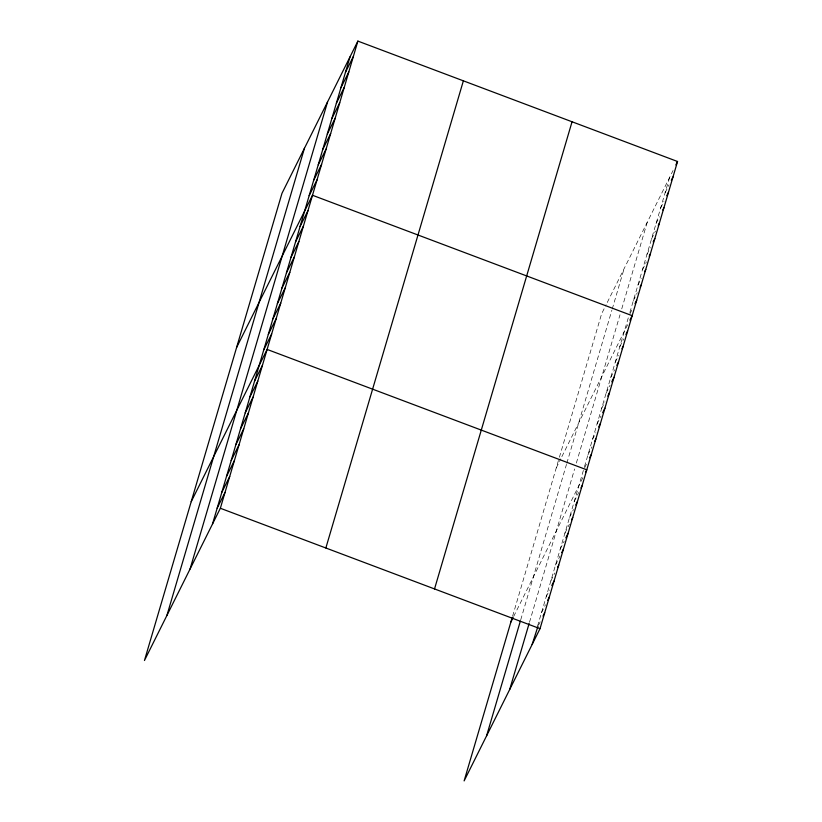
<?xml version="1.0" encoding="UTF-8"?>
<svg xmlns="http://www.w3.org/2000/svg" width="822" height="822" viewBox="0 0 822 822"><rect width="100%" height="100%" fill="white"/><g stroke="black" fill="none" stroke-linecap="round" stroke-linejoin="round"><path stroke-width="0.62" stroke-dasharray="4.11 3.08" d="M512.62 616.13L559.052 458.409M559.402 457.227L601.642 313.737L606.133 304.726M520.737 619.798L566.492 464.379M566.841 463.197L611.876 310.213M612.226 309.031L624.093 268.712M529.481 622.285L574.609 468.982M576.356 463.053L619.994 314.816M621.74 308.887L647.222 222.32M537.547 626.128L583.445 470.205M584.493 466.649L628.82 316.038M629.868 312.483L669.673 177.295M607.253 302.475L673.043 170.524M665.132 192.708L669.067 184.816M660.59 208.12L663.971 201.359M656.059 223.543L659.429 216.772M651.517 238.955L655.453 231.064M646.976 254.378L650.356 247.607M642.444 269.791L646.38 261.899M637.903 285.203L641.273 278.442M633.361 300.626L637.297 292.724M629.95 313.788L632.765 308.147M556.258 467.903L560.748 458.892M561.868 456.642L627.659 324.69M619.747 346.874L623.682 338.972M615.205 362.286L618.586 355.525M610.674 377.709L614.609 369.808M606.133 393.122L610.068 385.23M601.591 408.534L604.971 401.773M597.06 423.957L600.995 416.055M592.518 439.369L595.899 432.608M587.977 454.792L591.922 446.891M584.565 467.944L586.816 463.433M513.678 616.438L582.839 477.726M574.229 501.502L578.729 492.481M569.554 517.387L573.489 509.496M564.878 533.273L569.379 524.251M560.203 549.158L564.139 541.256M555.528 565.043L560.029 556.011M550.853 580.918L554.788 573.026M546.178 596.803L549.548 590.042M541.503 612.688L545.438 604.797M538.513 625.193L540.198 621.802"/><path stroke-width="1.23" d="M166.907 615.473L304.428 148.309M190.036 569.081L327.557 101.918M212.487 524.056L350.008 56.893M357.878 41.1L281.977 193.334L144.456 660.498L220.358 508.263L357.878 41.1L677.544 161.502L540.023 628.666L464.122 780.9L512.27 617.322M325.851 547.997L463.372 80.833M434.53 588.932L572.05 121.769M486.573 735.875L520.377 621.021M509.702 689.483L529.121 623.508M532.153 644.458L537.948 626.313M345.466 72.305L353.347 56.513M340.935 87.728L348.805 71.935M336.393 103.14L344.264 87.348M331.852 118.563L339.733 102.771M327.32 133.976L335.191 118.183M322.779 149.388L330.65 133.596M318.237 164.811L326.118 149.018M313.706 180.224L321.577 164.431M309.164 195.636L317.035 179.843M236.592 347.5L312.494 195.266L632.159 315.669L629.909 320.179M300.081 226.471L307.962 210.679M295.55 241.894L303.421 226.101M291.009 257.307L298.879 241.514M286.467 272.719L294.348 256.926M281.936 288.142L289.806 272.349M277.394 303.554L285.265 287.762M272.853 318.977L280.734 303.174M268.321 334.39L276.192 318.597M263.78 349.802L271.65 334.009M191.218 501.667L267.119 349.432L586.774 469.824L585.654 472.085M254.563 381.11L262.444 365.307M249.888 396.985L257.769 381.192M245.213 412.87L253.094 397.077M240.538 428.755L248.419 412.963M235.863 444.64L243.733 428.848M231.188 460.526L239.058 444.733M226.512 476.411L234.383 460.618M221.837 492.286L229.708 476.493M217.162 508.171L225.033 492.378M675.859 164.883L677.544 161.502M671.317 180.295L673.002 176.915M666.776 195.718L668.471 192.327M662.799 210L663.929 207.75M658.268 225.423L659.388 223.163M653.161 241.966L654.857 238.585M649.185 256.259L650.315 253.998M644.654 271.671L645.773 269.411M640.112 287.084L641.232 284.833M635.016 303.637L636.701 300.246M625.932 334.462L627.618 331.081M621.956 348.754L623.086 346.494M616.86 365.297L618.545 361.916M611.763 381.84L614.003 377.329M607.787 396.132L609.472 392.741M602.68 412.675L604.93 408.164M598.704 426.967L600.389 423.577M594.727 441.25L595.858 438.999M589.631 457.792L591.316 454.412M510.873 622.069L513.123 617.558M580.979 487.97L582.099 485.71M575.739 504.975L577.424 501.595M571.629 519.73L572.749 517.48M565.824 537.876L568.074 533.365M561.714 552.631L563.399 549.25M557.604 567.386L558.724 565.125M551.798 585.521L554.049 581.01M547.688 600.276L549.373 596.895M543.013 616.161L544.698 612.78M220.358 508.263L540.023 628.666"/></g></svg>
